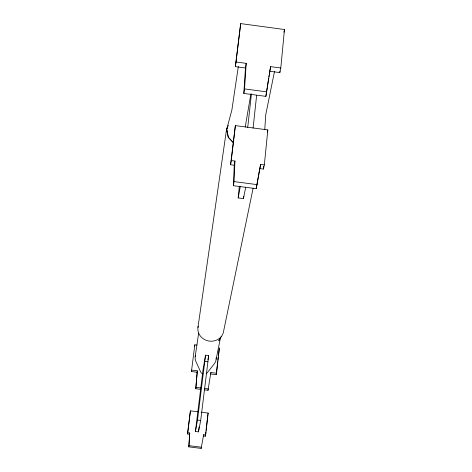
<?xml version="1.0" encoding="UTF-8"?>
<svg xmlns="http://www.w3.org/2000/svg" width="472" height="472" viewBox="0 0 472 472"><rect width="100%" height="100%" fill="white"/><g stroke="black" fill="none" stroke-linecap="round" stroke-linejoin="round"><path stroke-width="0.71" d="M233.369 185.691L234.065 181.596L234.944 161.04L231.25 160.551L230.578 164.752L234.248 165.235L233.369 185.691L256.219 188.682L260.632 164.421L264.338 164.905L267.825 129.912L235.369 125.611L230.578 164.752M189.732 432.995L188.989 445.68L201.397 447.214L201.149 448.4L188.788 446.866L189.732 432.995L187.72 432.747L187.526 433.98L189.526 434.228M270.621 66.629L265.878 96.376L243.806 93.432L245.469 67.98L246.201 63.348L236.018 61.985L240.69 23.6L284.474 29.524L280.793 67.992L279.825 72.582L269.724 71.231L270.621 66.629L280.793 67.992M243.806 93.432L244.543 88.907L246.201 63.348M264.751 129.753L265.76 114.649L274.515 71.396M200.806 389.37L195.774 388.739L197.308 370.821L191.65 370.107L191.443 371.541L197.078 372.249M195.774 388.739L197.308 370.821M239.333 186.228L238.189 197.927L243.481 198.623L243.682 196.429M279.825 72.582L279.967 71.136M256.219 188.682L259.753 168.587L263.435 169.07L263.724 166.168M253.092 128.118L256.626 95.368M247.717 127.405L251.428 93.934M218.341 355.906L219.38 347.923L216.524 373.24L210.872 372.526L210.595 373.948L216.223 374.656L217.686 361.676M217.852 360.23L218.176 357.345M245.222 127.045L250.892 93.857M201.066 412.186L208.164 413.071L205.65 434.977L203.65 434.724L203.391 435.951L205.385 436.199L205.886 431.833M206.052 430.375L207.804 415.094M198.488 431.868L200.688 420.463L208.683 355.581L205.55 355.186L203.001 369.895L195.414 431.485L198.488 431.868L199.078 426.883M231.25 160.551L235.369 125.611M195.414 431.485L197.508 420.068L205.55 355.186M245.469 67.98L235.345 66.623L240.69 23.6M187.526 433.98L190.417 410.852L198.228 411.832M187.72 432.747L190.417 410.852M191.443 371.541L194.818 344.814L196.983 345.085M194.6 346.318L194.818 344.814M235.345 66.623L236.018 61.985M197.927 327.603L226.595 129.057L228.33 125.34M195.196 356.578L198.665 333.12M238.319 66.54L231.852 110.141L226.767 129.08L228.348 137.246L233.64 142.916M265.878 96.376L267.199 87.757M267.417 86.317L268.627 78.417M268.845 76.977L269.064 75.544M269.288 74.104L269.612 71.95M204.4 389.825L207.993 390.273L210.872 372.526M234.248 165.235L234.944 161.04M188.788 446.866L188.989 445.68M207.922 359.782L208.683 355.581M201.149 448.4L203.65 434.724M238.189 197.927L240.272 186.54M243.481 198.623L245.676 187.248M207.993 390.273L208.264 388.904L204.653 388.45M216.141 359.221L220.566 337.35M283.92 32.232L284.474 29.524M253.134 188.121L223.669 330.878A12.974 11.894 9.9 0 1 208.665 341.008A12.974 11.894 9.9 0 1 198.181 326.276M207.892 414.363L208.164 413.071M216.223 374.656L216.524 373.24M267.37 132.071L267.825 129.912M259.901 167.89L260.632 164.421M205.385 436.199L205.65 434.977M263.435 169.07L264.338 164.905M219.574 339.02L218.807 340.867L221.279 336.583M226.767 129.08L227.634 127.222M204.807 361.416L207.951 361.817M195.998 387.364L201.048 387.996M197.508 420.068L200.688 420.463M234.065 181.596L257.081 184.617M244.543 88.907L266.763 91.875M233.469 142.892L228.177 137.228L226.595 129.057M195.491 355.162A10.561 9.818 9.8 0 0 195.974 361.629L200.63 371.877A3.859 3.611 10 0 0 202.954 373.93M216.188 357.776A10.561 9.818 9.8 0 1 214.205 363.93L207.285 372.715A3.859 3.611 10 0 1 206.087 373.7"/></g></svg>
